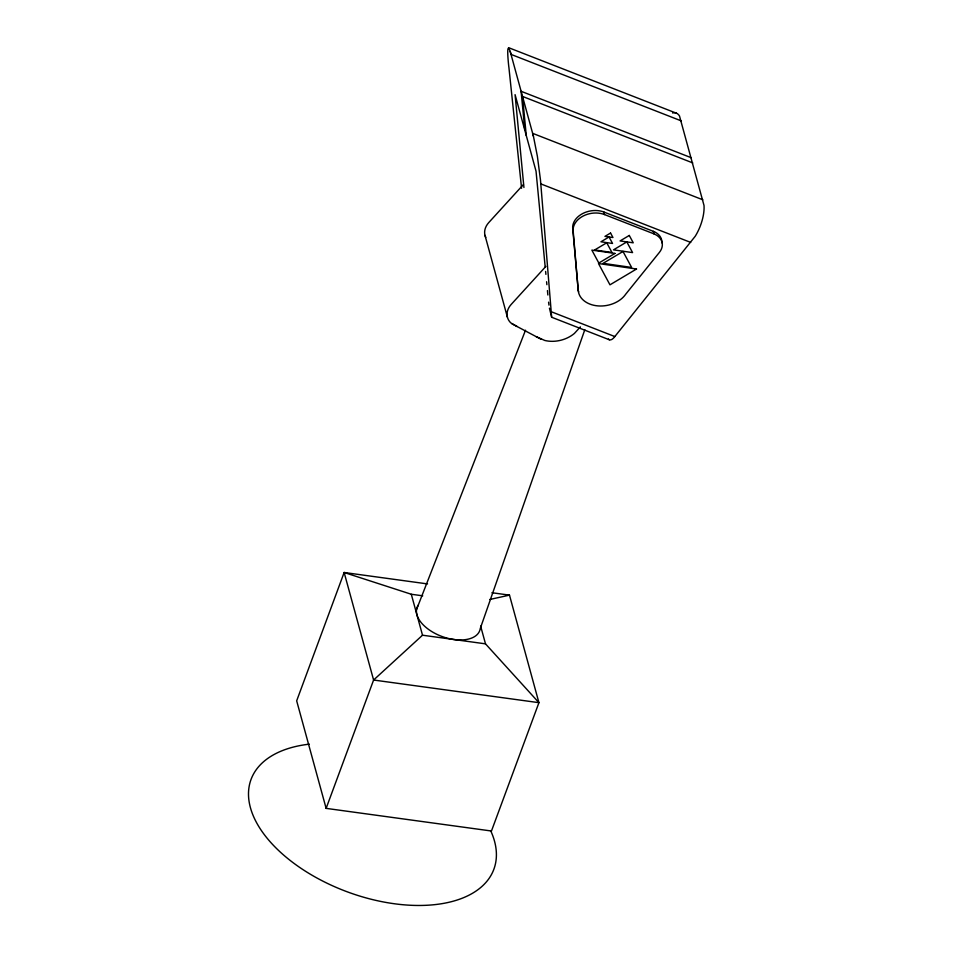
<?xml version="1.0" encoding="UTF-8"?>
<svg xmlns="http://www.w3.org/2000/svg" width="953" height="953" viewBox="0 0 953 953"><rect width="100%" height="100%" fill="white"/><g stroke="black" fill="none" stroke-linecap="round" stroke-linejoin="round"><path stroke-width="1.43" d="M584.82 329.702L480.264 628.515A33.403 18.583 20.3 0 1 441.525 636.318A33.403 18.583 20.3 0 1 418.319 605.072M326.129 808.37L373.6 680.025L422.513 635.21L485.494 643.847L538.933 702.671L491.462 831.016L326.129 808.37L296.669 700.836L344.14 572.491L427.54 583.915M416.521 609.575L525.52 330.203M609.36 339.78L551.656 317.242L540.482 179.998L537.397 156.387L533.442 136.267L510.212 51.474C505.781 39.192 508.604 65.805 508.902 67.401L521.577 188.265M608.419 339.006A10.185 4.491 -68.7 0 0 614.828 336.552L695.213 236.284A28.459 12.556 -68.7 0 0 704.017 205.479L679.489 115.956A28.459 12.556 -68.7 0 0 672.568 112.966M523.447 184.525L488.782 222.561A19.227 14.843 -15.3 0 0 485.756 237.44M545.866 266.387L511.201 304.424A19.227 14.843 -15.3 0 0 510.796 322.888L517.05 326.498M580.377 326.879L574.397 333.443A27.887 21.526 -15.3 0 1 544.806 340.471L536.158 336.635M489.771 599.473L509.486 595.137L538.933 702.671L373.6 680.025L344.14 572.491L411.291 594.255L422.739 595.816M491.927 592.73L509.486 595.137M508.545 47.65L676.511 113.24M681.216 120.864L511.011 54.392L510.212 51.474M691.33 157.757L521.112 91.297L524.853 130.358M692.736 162.903L522.53 96.444L526.259 135.505M702.837 199.796L532.632 133.337L533.442 136.267M540.816 183.893L690.675 242.407M653.329 231.317L653.782 233.807A18.738 13.676 -10.3 0 1 659.416 252.366L625.752 294.143A25.481 18.595 -10.3 0 1 598.091 305.913A25.481 18.595 -10.3 0 1 578.233 290.462L572.705 228.327A20.513 14.974 -10.3 0 1 582.7 213.543A20.513 14.974 -10.3 0 1 603.999 212.066L653.329 231.317A18.738 13.676 -10.3 0 1 661.882 242.836M578.233 290.462L573.158 230.817A20.513 14.974 -10.3 0 1 583.153 216.033A20.513 14.974 -10.3 0 1 604.464 214.556L653.782 233.807M551.704 311.905L614.828 336.552M511.856 323.746L541.173 339.292M551.656 317.242L549.44 308.164M485.006 235.403L507.425 317.266M480.634 626.085L485.494 643.847M411.291 594.255L422.513 635.21M603.999 212.066L604.464 214.556M572.705 228.327L573.158 230.817M548.583 302.161L548.976 305.139M545.187 267.007L536.039 171.206L515.073 94.645L523.936 187.491M545.616 271.426L545.89 274.369M546.593 281.743L546.879 284.685M547.439 290.582L547.868 295.001M490.604 830.563A129.453 72.023 20.3 0 1 418.76 905.469A129.453 72.023 20.3 0 1 261.301 830.42A129.453 72.023 20.3 0 1 309.32 744.162M578.709 291.868A25.481 18.595 -10.3 0 1 577.78 287.973M610.551 233.044L604.964 236.368L612.97 237.523L610.551 233.044M609.05 236.975L600.95 241.788L612.553 243.468L609.05 236.975M606.739 242.777L594.648 249.972L611.969 252.474L606.739 242.777M629.278 235.451L620.081 240.93L633.257 242.824L629.278 235.451M626.812 241.919L613.482 249.853L632.589 252.605L626.812 241.919M614.947 253.427L598.829 263.028L591.849 250.103L614.947 253.427M623 251.473L603.094 263.326L631.625 267.436L623 251.473M636.521 269.02L609.968 284.828L598.484 263.54L636.521 269.02"/></g></svg>
